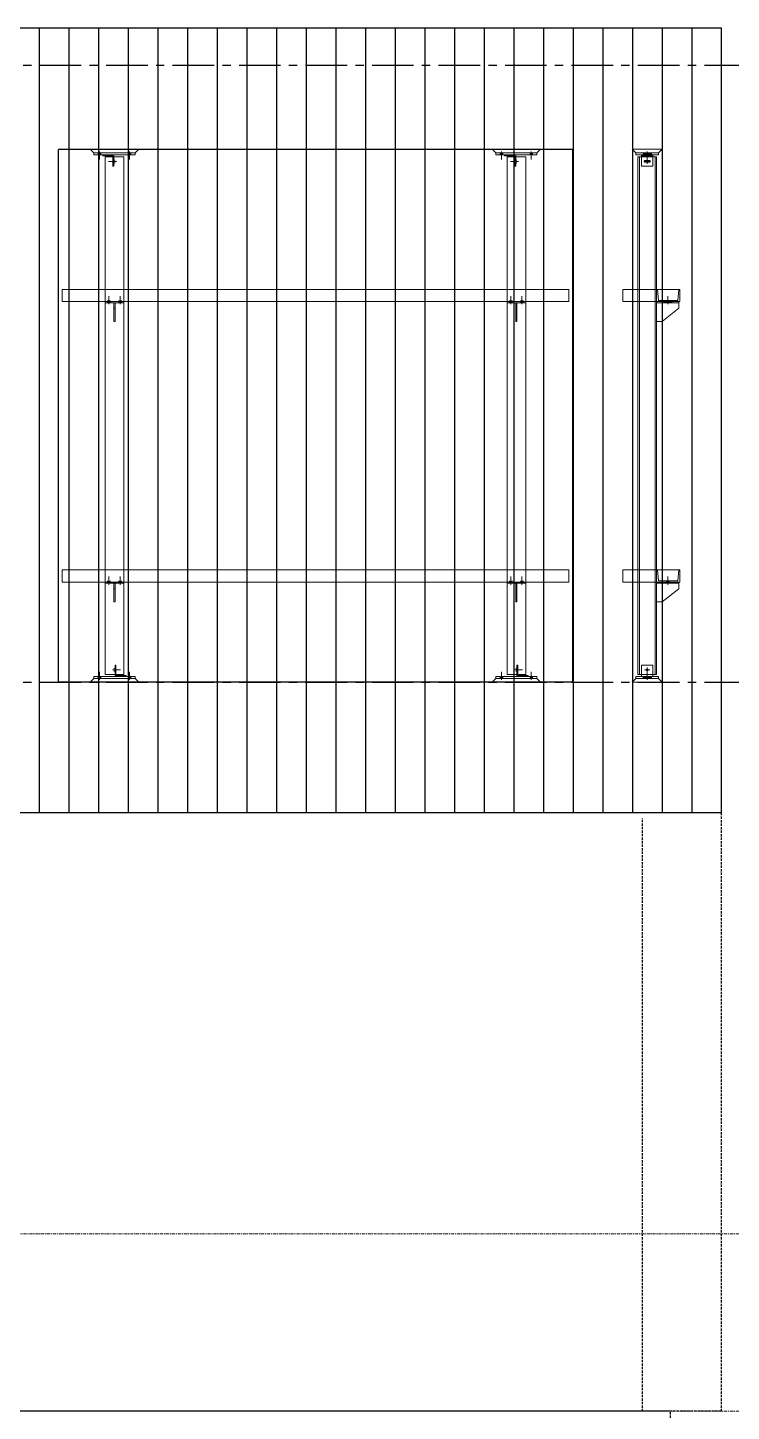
# Model space of a CAD drawing. Header units: millimetres. Extents: x 652554 to 1678317, y -308114 to 170803.
# Drawn here: x 789877 to 793641, y -98381 to -90981 of the extents above; entities that cross this region are included whole.
import ezdxf

# ---------------------------------------------------------------- set-up
doc = ezdxf.new("R2010")
doc.units = ezdxf.units.MM
for name, pattern in [('CENTER', [50.8, 31.75, -6.35, 6.35, -6.35]), ('Centre', [31.75, 6.35, -4.7625, 15.875, -4.7625]), ('HIDDEN', [0.375, 0.25, -0.125]), ('XKITLINE00', [0]), ('XKITLINE02', [4, 2, -2])]:
    doc.linetypes.add(name, pattern=pattern)
for name, color, linetype, lineweight in [('A-FLOR-LEVL', 7, 'Continuous', 9), ('Bolt', 7, 'Continuous', 0), ('Part', 7, 'Continuous', 0)]:
    doc.layers.add(name, color=color, linetype=linetype, lineweight=lineweight)
doc.layers.add('DIM', color=7, linetype='Continuous')

# ---------------------------------------------------------------- blocks, each defined once
blk = doc.blocks.new('*A13442673')
at = {"layer": 'Part', "color": 7, "linetype": 'XKITLINE00', "lineweight": 0}
for p, q in [((3151.342634, 249.241476), (3151.342634, 248.591476)), ((3151.342634, 249.241476), (3178.442634, 249.241476)), ((3178.442634, 249.241476), (3178.442634, 248.591476)), ((3151.342634, 248.591476), (3178.442634, 248.591476))]:
    blk.add_line(p, q, dxfattribs=at)
blk = doc.blocks.new('*A13622680')
at = {"layer": 'Part', "color": 7, "linetype": 'XKITLINE00', "lineweight": 0}
for p, q in [((3151.342634, 234.241476), (3151.342634, 233.591476)), ((3151.342634, 234.241476), (3178.442634, 234.241476)), ((3178.442634, 234.241476), (3178.442634, 233.591476)), ((3151.342634, 233.591476), (3178.442634, 233.591476))]:
    blk.add_line(p, q, dxfattribs=at)
blk = doc.blocks.new('*A13632681')
at = {"layer": 'Part', "color": 7, "linetype": 'XKITLINE00', "lineweight": 0}
for p, q in [((3175.142536, 256.341476), (3175.142536, 249.241476)), ((3175.142536, 256.341476), (3176.142536, 256.341476)), ((3176.142536, 256.341476), (3176.142536, 249.241476)), ((3175.142536, 248.531476), (3175.142536, 234.241476)), ((3176.142536, 248.531476), (3176.142536, 234.241476)), ((3175.142536, 233.531476), (3175.142536, 228.641476)), ((3176.142536, 233.531476), (3176.142536, 228.641476)), ((3175.142536, 228.641476), (3176.142536, 228.641476))]:
    blk.add_line(p, q, dxfattribs=at)
at = {"layer": 'Part', "color": 7, "linetype": 'XKITLINE02', "lineweight": 0}
for p, q in [((3175.142536, 249.241476), (3175.142536, 248.531476)), ((3176.142536, 249.241476), (3176.142536, 248.531476)), ((3175.142536, 234.241476), (3175.142536, 233.531476)), ((3176.142536, 234.241476), (3176.142536, 233.531476))]:
    blk.add_line(p, q, dxfattribs=at)
blk = doc.blocks.new('*A13642682')
at = {"layer": 'Part', "color": 7, "linetype": 'XKITLINE00', "lineweight": 0}
for p, q in [((3153.642634, 256.341476), (3153.642634, 249.241476)), ((3153.642634, 256.341476), (3154.642634, 256.341476)), ((3154.642634, 256.341476), (3154.642634, 249.241476)), ((3153.642634, 248.531476), (3153.642634, 234.241476)), ((3154.642634, 248.531476), (3154.642634, 234.241476)), ((3153.642634, 233.531476), (3153.642634, 228.641476)), ((3154.642634, 233.531476), (3154.642634, 228.641476)), ((3153.642634, 228.641476), (3154.642634, 228.641476))]:
    blk.add_line(p, q, dxfattribs=at)
at = {"layer": 'Part', "color": 7, "linetype": 'XKITLINE02', "lineweight": 0}
for p, q in [((3153.642634, 249.241476), (3153.642634, 248.531476)), ((3154.642634, 249.241476), (3154.642634, 248.531476)), ((3153.642634, 234.241476), (3153.642634, 233.531476)), ((3154.642634, 234.241476), (3154.642634, 233.531476))]:
    blk.add_line(p, q, dxfattribs=at)
blk = doc.blocks.new('*A13652683')
at = {"layer": 'Part', "color": 7, "linetype": 'XKITLINE00', "lineweight": 0}
for p, q in [((3182.222585, 256.341476), (3182.142585, 256.341476)), ((3182.142585, 256.341476), (3182.142585, 249.241476)), ((3182.342585, 256.341476), (3182.222585, 256.341476)), ((3182.222585, 256.341476), (3182.222585, 249.241476)), ((3182.942585, 256.341476), (3183.142585, 256.341476)), ((3183.062585, 256.341476), (3183.062585, 249.241476)), ((3183.142585, 256.341476), (3183.142585, 249.241476)), ((3182.142585, 248.591476), (3182.142585, 234.241476)), ((3182.222585, 248.591476), (3182.222585, 234.241476)), ((3183.062585, 248.591476), (3183.062585, 234.241476)), ((3183.142585, 248.591476), (3183.142585, 234.241476)), ((3182.142585, 233.591476), (3182.142585, 228.641476)), ((3182.222585, 233.591476), (3182.222585, 228.641476)), ((3183.062585, 233.591476), (3183.062585, 228.641476)), ((3183.142585, 233.591476), (3183.142585, 228.641476)), ((3182.222585, 228.641476), (3182.142585, 228.641476)), ((3183.142585, 228.641476), (3182.222585, 228.641476))]:
    blk.add_line(p, q, dxfattribs=at)
at = {"layer": 'Part', "color": 7, "linetype": 'XKITLINE02', "lineweight": 0}
for p, q in [((3182.942585, 256.341476), (3182.342585, 256.341476)), ((3182.142585, 249.241476), (3182.142585, 248.591476)), ((3182.222585, 249.241476), (3182.222585, 248.591476)), ((3183.062585, 249.241476), (3183.062585, 248.591476)), ((3183.142585, 249.241476), (3183.142585, 248.591476)), ((3182.142585, 234.241476), (3182.142585, 233.591476)), ((3182.222585, 234.241476), (3182.222585, 233.591476)), ((3183.062585, 234.241476), (3183.062585, 233.591476)), ((3183.142585, 234.241476), (3183.142585, 233.591476))]:
    blk.add_line(p, q, dxfattribs=at)
blk = doc.blocks.new('*A13662684')
at = {"layer": 'Part', "color": 7, "linetype": 'XKITLINE00', "lineweight": 0}
for p, q in [((3152.842634, 228.241476), (3153.042634, 228.441476)), ((3153.042634, 228.441476), (3155.242634, 228.441476)), ((3155.242634, 228.441476), (3155.442634, 228.241476))]:
    blk.add_line(p, q, dxfattribs=at)
at = {"layer": 'Part', "color": 7, "linetype": 'XKITLINE02', "lineweight": 0}
blk.add_line((3155.442634, 228.241476), (3152.842634, 228.241476), dxfattribs=at)
blk = doc.blocks.new('*A13672685')
at = {"layer": 'Part', "color": 7, "linetype": 'XKITLINE02', "lineweight": 0}
for p, q in [((3154.222634, 229.141476), (3154.172634, 229.141476)), ((3154.172634, 229.141476), (3154.172634, 228.641476)), ((3154.222634, 229.141476), (3154.222634, 228.641476)), ((3154.172634, 228.541476), (3154.772634, 228.541476))]:
    blk.add_line(p, q, dxfattribs=at)
at = {"layer": 'Part', "color": 7, "linetype": 'XKITLINE00', "lineweight": 0}
for p, q in [((3154.172634, 228.641476), (3154.172634, 228.541476)), ((3154.222634, 228.641476), (3154.222634, 228.591476)), ((3154.772634, 228.591476), (3154.222634, 228.591476)), ((3154.772634, 228.541476), (3154.772634, 228.591476))]:
    blk.add_line(p, q, dxfattribs=at)
blk = doc.blocks.new('*A13682686')
at = {"layer": 'Part', "color": 7, "linetype": 'XKITLINE00', "lineweight": 0}
for p, q in [((3153.042634, 228.441476), (3153.042634, 228.541476)), ((3153.042634, 228.541476), (3155.242634, 228.541476)), ((3153.042634, 228.441476), (3155.242634, 228.441476)), ((3155.242634, 228.441476), (3155.242634, 228.541476))]:
    blk.add_line(p, q, dxfattribs=at)
blk = doc.blocks.new('*A13702687')
at = {"layer": 'Part', "color": 7, "linetype": 'XKITLINE00', "lineweight": 0}
for p, q in [((3174.342536, 228.241476), (3174.542536, 228.441476)), ((3174.542536, 228.441476), (3176.742536, 228.441476)), ((3176.742536, 228.441476), (3176.942536, 228.241476))]:
    blk.add_line(p, q, dxfattribs=at)
at = {"layer": 'Part', "color": 7, "linetype": 'XKITLINE02', "lineweight": 0}
blk.add_line((3176.942536, 228.241476), (3174.342536, 228.241476), dxfattribs=at)
blk = doc.blocks.new('*A13712688')
at = {"layer": 'Part', "color": 7, "linetype": 'XKITLINE02', "lineweight": 0}
for p, q in [((3175.722536, 229.141476), (3175.672536, 229.141476)), ((3175.672536, 229.141476), (3175.672536, 228.641476)), ((3175.722536, 229.141476), (3175.722536, 228.641476)), ((3175.672536, 228.541476), (3176.272536, 228.541476))]:
    blk.add_line(p, q, dxfattribs=at)
at = {"layer": 'Part', "color": 7, "linetype": 'XKITLINE00', "lineweight": 0}
for p, q in [((3175.672536, 228.641476), (3175.672536, 228.541476)), ((3175.722536, 228.641476), (3175.722536, 228.591476)), ((3176.272536, 228.591476), (3175.722536, 228.591476)), ((3176.272536, 228.541476), (3176.272536, 228.591476))]:
    blk.add_line(p, q, dxfattribs=at)
blk = doc.blocks.new('*A13722689')
at = {"layer": 'Part', "color": 7, "linetype": 'XKITLINE00', "lineweight": 0}
for p, q in [((3174.542536, 228.441476), (3174.542536, 228.541476)), ((3174.542536, 228.541476), (3176.742536, 228.541476)), ((3174.542536, 228.441476), (3176.742536, 228.441476)), ((3176.742536, 228.441476), (3176.742536, 228.541476))]:
    blk.add_line(p, q, dxfattribs=at)
blk = doc.blocks.new('*A13732690')
at = {"layer": 'Part', "color": 7, "linetype": 'XKITLINE00', "lineweight": 0}
for p, q in [((3182.042585, 228.441476), (3182.042585, 228.541476)), ((3182.042585, 228.541476), (3183.242585, 228.541476)), ((3182.042585, 228.441476), (3183.242585, 228.441476)), ((3183.242585, 228.441476), (3183.242585, 228.541476))]:
    blk.add_line(p, q, dxfattribs=at)
blk = doc.blocks.new('*A13742691')
at = {"layer": 'Part', "color": 7, "linetype": 'XKITLINE02', "lineweight": 0}
for p, q in [((3182.342585, 229.141476), (3182.942585, 229.141476)), ((3182.342585, 229.141476), (3182.342585, 228.641476)), ((3182.942585, 229.141476), (3182.942585, 228.641476)), ((3182.342585, 228.541476), (3182.942585, 228.541476))]:
    blk.add_line(p, q, dxfattribs=at)
at = {"layer": 'Part', "color": 7, "linetype": 'XKITLINE00', "lineweight": 0}
for p, q in [((3182.342585, 228.641476), (3182.342585, 228.541476)), ((3182.942585, 228.641476), (3182.942585, 228.541476))]:
    blk.add_line(p, q, dxfattribs=at)
blk = doc.blocks.new('*A13752692')
at = {"layer": 'Part', "color": 7, "linetype": 'XKITLINE00', "lineweight": 0}
for p, q in [((3181.842585, 228.241476), (3182.042585, 228.441476)), ((3182.042585, 228.441476), (3183.242585, 228.441476)), ((3183.442585, 228.241476), (3183.242585, 228.441476))]:
    blk.add_line(p, q, dxfattribs=at)
at = {"layer": 'Part', "color": 7, "linetype": 'XKITLINE02', "lineweight": 0}
blk.add_line((3181.842585, 228.241476), (3183.442585, 228.241476), dxfattribs=at)
blk = doc.blocks.new('*A13762693')
at = {"layer": 'Part', "color": 7, "linetype": 'XKITLINE00', "lineweight": 0}
for p, q in [((3154.172634, 233.531476), (3154.112634, 233.531476)), ((3154.112634, 233.531476), (3154.112634, 232.531476)), ((3154.112634, 233.231476), (3154.172634, 233.231476)), ((3154.172634, 233.531476), (3154.172634, 232.531476)), ((3154.112634, 232.531476), (3154.172634, 232.531476))]:
    blk.add_line(p, q, dxfattribs=at)
blk = doc.blocks.new('*A13772694')
at = {"layer": 'Part', "color": 7, "linetype": 'XKITLINE00', "lineweight": 0}
for p, q in [((3153.642634, 233.531476), (3153.642634, 233.591476)), ((3154.642634, 233.531476), (3153.642634, 233.531476)), ((3154.642634, 233.531476), (3154.642634, 233.591476))]:
    blk.add_line(p, q, dxfattribs=at)
at = {"layer": 'Part', "color": 7, "linetype": 'XKITLINE02', "lineweight": 0}
blk.add_line((3154.642634, 233.591476), (3153.642634, 233.591476), dxfattribs=at)
blk = doc.blocks.new('*A13782695')
at = {"layer": 'Part', "color": 7, "linetype": 'XKITLINE02', "lineweight": 0}
for p, q in [((3183.142585, 233.591476), (3183.142585, 234.241476)), ((3183.142585, 234.241476), (3183.194148, 234.241476)), ((3183.194148, 234.241476), (3183.245773, 233.651476)), ((3184.289398, 233.651476), (3184.341023, 234.241476)), ((3184.341023, 234.241476), (3184.392585, 234.241476)), ((3184.392585, 233.591476), (3183.142585, 233.591476)), ((3183.245773, 233.651476), (3184.289398, 233.651476))]:
    blk.add_line(p, q, dxfattribs=at)
at = {"layer": 'Part', "color": 7, "linetype": 'XKITLINE00', "lineweight": 0}
blk.add_line((3184.392585, 234.241476), (3184.392585, 233.591476), dxfattribs=at)
blk = doc.blocks.new('*A13792696')
at = {"layer": 'Part', "color": 7, "linetype": 'XKITLINE02', "lineweight": 0}
for p, q in [((3183.142585, 232.531476), (3183.142585, 233.531476)), ((3183.142585, 233.531476), (3184.342585, 233.531476))]:
    blk.add_line(p, q, dxfattribs=at)
at = {"layer": 'Part', "color": 7, "linetype": 'XKITLINE00', "lineweight": 0}
for p, q in [((3184.342585, 233.231476), (3183.442585, 232.531476)), ((3184.342585, 233.531476), (3184.342585, 233.231476)), ((3183.442585, 232.531476), (3183.142585, 232.531476))]:
    blk.add_line(p, q, dxfattribs=at)
blk = doc.blocks.new('*A13802697')
at = {"layer": 'Part', "color": 7, "linetype": 'XKITLINE00', "lineweight": 0}
for p, q in [((3183.142585, 233.531476), (3183.142585, 233.591476)), ((3183.142585, 233.531476), (3184.342585, 233.531476)), ((3184.342585, 233.531476), (3184.342585, 233.591476))]:
    blk.add_line(p, q, dxfattribs=at)
at = {"layer": 'Part', "color": 7, "linetype": 'XKITLINE02', "lineweight": 0}
blk.add_line((3183.142585, 233.591476), (3184.342585, 233.591476), dxfattribs=at)
blk = doc.blocks.new('*A13812698')
at = {"layer": 'Part', "color": 7, "linetype": 'XKITLINE00', "lineweight": 0}
for p, q in [((3175.672536, 233.531476), (3175.612536, 233.531476)), ((3175.612536, 233.531476), (3175.612536, 232.531476)), ((3175.612536, 233.231476), (3175.672536, 233.231476)), ((3175.672536, 233.531476), (3175.672536, 232.531476)), ((3175.612536, 232.531476), (3175.672536, 232.531476))]:
    blk.add_line(p, q, dxfattribs=at)
blk = doc.blocks.new('*A13822699')
at = {"layer": 'Part', "color": 7, "linetype": 'XKITLINE00', "lineweight": 0}
for p, q in [((3175.142536, 233.531476), (3175.142536, 233.591476)), ((3176.142536, 233.531476), (3175.142536, 233.531476)), ((3176.142536, 233.531476), (3176.142536, 233.591476))]:
    blk.add_line(p, q, dxfattribs=at)
at = {"layer": 'Part', "color": 7, "linetype": 'XKITLINE02', "lineweight": 0}
blk.add_line((3176.142536, 233.591476), (3175.142536, 233.591476), dxfattribs=at)
blk = doc.blocks.new('*A13832700')
at = {"layer": 'Part', "color": 7, "linetype": 'XKITLINE00', "lineweight": 0}
for p, q in [((3181.342634, 234.241476), (3181.342634, 233.591476)), ((3181.342634, 234.241476), (3184.392585, 234.241476)), ((3184.392585, 234.241476), (3184.392585, 233.591476)), ((3181.342634, 233.591476), (3184.392585, 233.591476))]:
    blk.add_line(p, q, dxfattribs=at)
blk = doc.blocks.new('*A13942704')
at = {"layer": 'Bolt'}
for points in [[(3153.413, 228.541), (3153.413, 228.441), (3153.273, 228.441), (3153.273, 228.541)], [(3155.013, 228.541), (3155.013, 228.441), (3154.873, 228.441), (3154.873, 228.541)]]:
    blk.add_hatch(color=7, dxfattribs=at).paths.add_polyline_path(points, flags=17)
at = {"layer": 'Bolt', "color": 7, "linetype": 'XKITLINE00', "lineweight": 0}
for p, q in [((3153.343, 228.362), (3153.343, 228.791)), ((3154.943, 228.362), (3154.943, 228.791)), ((3153.273, 228.441), (3153.273, 228.541)), ((3153.413, 228.441), (3153.413, 228.541)), ((3154.873, 228.441), (3154.873, 228.541)), ((3155.013, 228.441), (3155.013, 228.541))]:
    blk.add_line(p, q, dxfattribs=at)
blk = doc.blocks.new('*A13952705')
at = {"layer": 'Bolt', "color": 7, "linetype": 'XKITLINE02', "lineweight": 0}
for p, q in [((3154.033434, 228.891476), (3154.462634, 228.891476)), ((3154.112634, 228.961476), (3154.172634, 228.961476)), ((3154.112634, 228.821476), (3154.172634, 228.821476)), ((3154.172634, 228.961476), (3154.222634, 228.961476)), ((3154.172634, 228.821476), (3154.222634, 228.821476))]:
    blk.add_line(p, q, dxfattribs=at)
blk = doc.blocks.new('*A13962706')
at = {"layer": 'Bolt'}
for points in [[(3174.913, 228.541), (3174.913, 228.441), (3174.773, 228.441), (3174.773, 228.541)], [(3176.513, 228.541), (3176.513, 228.441), (3176.373, 228.441), (3176.373, 228.541)]]:
    blk.add_hatch(color=7, dxfattribs=at).paths.add_polyline_path(points, flags=17)
at = {"layer": 'Bolt', "color": 7, "linetype": 'XKITLINE00', "lineweight": 0}
for p, q in [((3174.843, 228.362), (3174.843, 228.791)), ((3176.443, 228.362), (3176.443, 228.791)), ((3174.773, 228.441), (3174.773, 228.541)), ((3174.913, 228.441), (3174.913, 228.541)), ((3176.373, 228.441), (3176.373, 228.541)), ((3176.513, 228.441), (3176.513, 228.541))]:
    blk.add_line(p, q, dxfattribs=at)
blk = doc.blocks.new('*A13972707')
at = {"layer": 'Bolt', "color": 7, "linetype": 'XKITLINE02', "lineweight": 0}
for p, q in [((3175.533336, 228.891476), (3175.962536, 228.891476)), ((3175.612536, 228.961476), (3175.672536, 228.961476)), ((3175.612536, 228.821476), (3175.672536, 228.821476)), ((3175.672536, 228.961476), (3175.722536, 228.961476)), ((3175.672536, 228.821476), (3175.722536, 228.821476))]:
    blk.add_line(p, q, dxfattribs=at)
blk = doc.blocks.new('*A13982708')
at = {"layer": 'Bolt'}
blk.add_hatch(color=7, dxfattribs=at).paths.add_polyline_path([(3182.573, 228.898), (3182.574, 228.905), (3182.576, 228.912), (3182.578, 228.918), (3182.581, 228.924), (3182.584, 228.93), (3182.588, 228.936), (3182.593, 228.941), (3182.598, 228.946), (3182.604, 228.95), (3182.61, 228.953), (3182.616, 228.956), (3182.622, 228.958), (3182.629, 228.96), (3182.636, 228.961), (3182.643, 228.961), (3182.649, 228.961), (3182.656, 228.96), (3182.663, 228.958), (3182.669, 228.956), (3182.676, 228.953), (3182.681, 228.95), (3182.687, 228.946), (3182.692, 228.941), (3182.697, 228.936), (3182.701, 228.93), (3182.704, 228.924), (3182.707, 228.918), (3182.71, 228.912), (3182.711, 228.905), (3182.712, 228.898), (3182.713, 228.891), (3182.712, 228.885), (3182.711, 228.878), (3182.71, 228.871), (3182.707, 228.865), (3182.704, 228.858), (3182.701, 228.853), (3182.697, 228.847), (3182.692, 228.842), (3182.687, 228.837), (3182.681, 228.833), (3182.676, 228.83), (3182.669, 228.827), (3182.663, 228.824), (3182.656, 228.823), (3182.649, 228.822), (3182.643, 228.821), (3182.636, 228.822), (3182.629, 228.823), (3182.622, 228.824), (3182.616, 228.827), (3182.61, 228.83), (3182.604, 228.833), (3182.598, 228.837), (3182.593, 228.842), (3182.588, 228.847), (3182.584, 228.853), (3182.581, 228.858), (3182.578, 228.865), (3182.576, 228.871), (3182.574, 228.878), (3182.573, 228.885), (3182.573, 228.891)], flags=17)
at = {"layer": 'Bolt', "color": 7, "linetype": 'XKITLINE00', "lineweight": 0}
for p, q in [((3182.783, 228.891), (3182.503, 228.891)), ((3182.643, 228.751), (3182.643, 229.031))]:
    blk.add_line(p, q, dxfattribs=at)
blk = doc.blocks.new('*A13992709')
at = {"layer": 'Bolt'}
blk.add_hatch(color=7, dxfattribs=at).paths.add_polyline_path([(3182.423, 228.441), (3182.423, 228.541), (3182.863, 228.541), (3182.863, 228.441)], flags=17)
at = {"layer": 'Bolt', "color": 7, "linetype": 'XKITLINE00', "lineweight": 0}
for p, q in [((3182.643, 228.362), (3182.643, 228.791)), ((3182.423, 228.441), (3182.423, 228.541)), ((3182.863, 228.441), (3182.863, 228.541))]:
    blk.add_line(p, q, dxfattribs=at)
at = {"layer": 'Bolt', "color": 7, "linetype": 'XKITLINE02', "lineweight": 0}
for p, q in [((3182.643, 228.362), (3182.643, 228.791)), ((3182.423, 228.441), (3182.423, 228.541)), ((3182.863, 228.441), (3182.863, 228.541))]:
    blk.add_line(p, q, dxfattribs=at)
blk = doc.blocks.new('*A14002710')
at = {"layer": 'Bolt'}
for points in [[(3153.913, 233.651), (3153.913, 233.591), (3153.773, 233.591), (3153.773, 233.651)], [(3153.913, 233.591), (3153.913, 233.531), (3153.773, 233.531), (3153.773, 233.591)], [(3154.513, 233.651), (3154.513, 233.591), (3154.373, 233.591), (3154.373, 233.651)], [(3154.513, 233.591), (3154.513, 233.531), (3154.373, 233.531), (3154.373, 233.591)]]:
    blk.add_hatch(color=7, dxfattribs=at).paths.add_polyline_path(points, flags=17)
at = {"layer": 'Bolt', "color": 7, "linetype": 'XKITLINE00', "lineweight": 0}
for p, q in [((3153.843, 233.452), (3153.843, 233.881)), ((3154.443, 233.452), (3154.443, 233.881)), ((3153.773, 233.591), (3153.773, 233.651)), ((3153.773, 233.531), (3153.773, 233.591)), ((3153.913, 233.591), (3153.913, 233.651)), ((3153.913, 233.531), (3153.913, 233.591)), ((3154.373, 233.591), (3154.373, 233.651)), ((3154.373, 233.531), (3154.373, 233.591)), ((3154.513, 233.591), (3154.513, 233.651)), ((3154.513, 233.531), (3154.513, 233.591))]:
    blk.add_line(p, q, dxfattribs=at)
blk = doc.blocks.new('*A14012711')
at = {"layer": 'Bolt'}
for points in [[(3183.523, 233.531), (3183.523, 233.591), (3183.963, 233.591), (3183.963, 233.531)], [(3183.673, 233.591), (3183.673, 233.651), (3183.813, 233.651), (3183.813, 233.591)]]:
    blk.add_hatch(color=7, dxfattribs=at).paths.add_polyline_path(points, flags=17)
at = {"layer": 'Bolt', "color": 7, "linetype": 'XKITLINE00', "lineweight": 0}
for p, q in [((3183.743, 233.452), (3183.743, 233.881)), ((3183.523, 233.531), (3183.523, 233.591)), ((3183.673, 233.591), (3183.673, 233.651)), ((3183.813, 233.591), (3183.813, 233.651)), ((3183.963, 233.531), (3183.963, 233.591))]:
    blk.add_line(p, q, dxfattribs=at)
at = {"layer": 'Bolt', "color": 7, "linetype": 'XKITLINE02', "lineweight": 0}
for p, q in [((3183.743, 233.452), (3183.743, 233.881)), ((3183.523, 233.531), (3183.523, 233.591)), ((3183.673, 233.591), (3183.673, 233.651)), ((3183.813, 233.591), (3183.813, 233.651)), ((3183.963, 233.531), (3183.963, 233.591))]:
    blk.add_line(p, q, dxfattribs=at)
blk = doc.blocks.new('*A14022712')
at = {"layer": 'Bolt'}
for points in [[(3175.413, 233.651), (3175.413, 233.591), (3175.273, 233.591), (3175.273, 233.651)], [(3175.413, 233.591), (3175.413, 233.531), (3175.273, 233.531), (3175.273, 233.591)], [(3176.013, 233.651), (3176.013, 233.591), (3175.873, 233.591), (3175.873, 233.651)], [(3176.013, 233.591), (3176.013, 233.531), (3175.873, 233.531), (3175.873, 233.591)]]:
    blk.add_hatch(color=7, dxfattribs=at).paths.add_polyline_path(points, flags=17)
at = {"layer": 'Bolt', "color": 7, "linetype": 'XKITLINE00', "lineweight": 0}
for p, q in [((3175.343, 233.452), (3175.343, 233.881)), ((3175.943, 233.452), (3175.943, 233.881)), ((3175.273, 233.591), (3175.273, 233.651)), ((3175.273, 233.531), (3175.273, 233.591)), ((3175.413, 233.591), (3175.413, 233.651)), ((3175.413, 233.531), (3175.413, 233.591)), ((3175.873, 233.591), (3175.873, 233.651)), ((3175.873, 233.531), (3175.873, 233.591)), ((3176.013, 233.591), (3176.013, 233.651)), ((3176.013, 233.531), (3176.013, 233.591))]:
    blk.add_line(p, q, dxfattribs=at)
blk = doc.blocks.new('*A14232723')
at = {"layer": 'Part', "color": 7, "linetype": 'XKITLINE00', "lineweight": 0}
for p, q in [((3153.642634, 248.531476), (3153.642634, 248.591476)), ((3154.642634, 248.531476), (3153.642634, 248.531476)), ((3154.642634, 248.531476), (3154.642634, 248.591476))]:
    blk.add_line(p, q, dxfattribs=at)
at = {"layer": 'Part', "color": 7, "linetype": 'XKITLINE02', "lineweight": 0}
blk.add_line((3154.642634, 248.591476), (3153.642634, 248.591476), dxfattribs=at)
blk = doc.blocks.new('*A14242724')
at = {"layer": 'Part', "color": 7, "linetype": 'XKITLINE00', "lineweight": 0}
for p, q in [((3154.172634, 248.531476), (3154.112634, 248.531476)), ((3154.112634, 248.531476), (3154.112634, 247.531476)), ((3154.112634, 248.231476), (3154.172634, 248.231476)), ((3154.172634, 248.531476), (3154.172634, 247.531476)), ((3154.112634, 247.531476), (3154.172634, 247.531476))]:
    blk.add_line(p, q, dxfattribs=at)
blk = doc.blocks.new('*A14252725')
at = {"layer": 'Part', "color": 7, "linetype": 'XKITLINE02', "lineweight": 0}
for p, q in [((3183.142585, 248.591476), (3183.142585, 249.241476)), ((3183.142585, 249.241476), (3183.194148, 249.241476)), ((3183.194148, 249.241476), (3183.245773, 248.651476)), ((3183.245773, 248.651476), (3184.289398, 248.651476)), ((3184.289398, 248.651476), (3184.341023, 249.241476)), ((3184.341023, 249.241476), (3184.392585, 249.241476)), ((3184.392585, 248.591476), (3183.142585, 248.591476))]:
    blk.add_line(p, q, dxfattribs=at)
at = {"layer": 'Part', "color": 7, "linetype": 'XKITLINE00', "lineweight": 0}
blk.add_line((3184.392585, 249.241476), (3184.392585, 248.591476), dxfattribs=at)
blk = doc.blocks.new('*A14262726')
at = {"layer": 'Part', "color": 7, "linetype": 'XKITLINE00', "lineweight": 0}
for p, q in [((3181.342634, 249.241476), (3181.342634, 248.591476)), ((3181.342634, 249.241476), (3184.392585, 249.241476)), ((3184.392585, 249.241476), (3184.392585, 248.591476)), ((3181.342634, 248.591476), (3184.392585, 248.591476))]:
    blk.add_line(p, q, dxfattribs=at)
blk = doc.blocks.new('*A14272727')
at = {"layer": 'Part', "color": 7, "linetype": 'XKITLINE00', "lineweight": 0}
for p, q in [((3183.142585, 248.531476), (3183.142585, 248.591476)), ((3183.142585, 248.531476), (3184.342585, 248.531476)), ((3184.342585, 248.531476), (3184.342585, 248.591476))]:
    blk.add_line(p, q, dxfattribs=at)
at = {"layer": 'Part', "color": 7, "linetype": 'XKITLINE02', "lineweight": 0}
blk.add_line((3183.142585, 248.591476), (3184.342585, 248.591476), dxfattribs=at)
blk = doc.blocks.new('*A14282728')
at = {"layer": 'Part', "color": 7, "linetype": 'XKITLINE02', "lineweight": 0}
for p, q in [((3183.142585, 247.531476), (3183.142585, 248.531476)), ((3183.142585, 248.531476), (3184.342585, 248.531476))]:
    blk.add_line(p, q, dxfattribs=at)
at = {"layer": 'Part', "color": 7, "linetype": 'XKITLINE00', "lineweight": 0}
for p, q in [((3184.342585, 248.231476), (3183.442585, 247.531476)), ((3184.342585, 248.531476), (3184.342585, 248.231476)), ((3183.442585, 247.531476), (3183.142585, 247.531476))]:
    blk.add_line(p, q, dxfattribs=at)
blk = doc.blocks.new('*A14292729')
at = {"layer": 'Part', "color": 7, "linetype": 'XKITLINE00', "lineweight": 0}
for p, q in [((3175.142536, 248.531476), (3175.142536, 248.591476)), ((3176.142536, 248.531476), (3175.142536, 248.531476)), ((3176.142536, 248.531476), (3176.142536, 248.591476))]:
    blk.add_line(p, q, dxfattribs=at)
at = {"layer": 'Part', "color": 7, "linetype": 'XKITLINE02', "lineweight": 0}
blk.add_line((3176.142536, 248.591476), (3175.142536, 248.591476), dxfattribs=at)
blk = doc.blocks.new('*A14302730')
at = {"layer": 'Part', "color": 7, "linetype": 'XKITLINE00', "lineweight": 0}
for p, q in [((3175.672536, 248.531476), (3175.612536, 248.531476)), ((3175.612536, 248.531476), (3175.612536, 247.531476)), ((3175.612536, 248.231476), (3175.672536, 248.231476)), ((3175.672536, 248.531476), (3175.672536, 247.531476)), ((3175.612536, 247.531476), (3175.672536, 247.531476))]:
    blk.add_line(p, q, dxfattribs=at)
blk = doc.blocks.new('*A14312731')
at = {"layer": 'Part', "color": 7, "linetype": 'XKITLINE00', "lineweight": 0}
for p, q in [((3153.512634, 256.441476), (3153.512634, 256.391476)), ((3153.512634, 256.391476), (3154.062634, 256.391476)), ((3154.062634, 256.391476), (3154.062634, 256.341476)), ((3154.112634, 256.441476), (3154.112634, 256.341476))]:
    blk.add_line(p, q, dxfattribs=at)
at = {"layer": 'Part', "color": 7, "linetype": 'XKITLINE02', "lineweight": 0}
for p, q in [((3154.112634, 256.441476), (3153.512634, 256.441476)), ((3154.062634, 256.341476), (3154.062634, 255.841476)), ((3154.112634, 256.341476), (3154.112634, 255.841476)), ((3154.062634, 255.841476), (3154.112634, 255.841476))]:
    blk.add_line(p, q, dxfattribs=at)
blk = doc.blocks.new('*A14322732')
at = {"layer": 'Part', "color": 7, "linetype": 'XKITLINE00', "lineweight": 0}
for p, q in [((3155.242634, 256.541476), (3153.042634, 256.541476)), ((3153.042634, 256.541476), (3153.042634, 256.441476)), ((3155.242634, 256.441476), (3153.042634, 256.441476)), ((3155.242634, 256.541476), (3155.242634, 256.441476))]:
    blk.add_line(p, q, dxfattribs=at)
blk = doc.blocks.new('*A14332733')
at = {"layer": 'Part', "color": 7, "linetype": 'XKITLINE00', "lineweight": 0}
for p, q in [((3153.042634, 256.541476), (3152.842634, 256.741476)), ((3155.242634, 256.541476), (3153.042634, 256.541476)), ((3155.442634, 256.741476), (3155.242634, 256.541476))]:
    blk.add_line(p, q, dxfattribs=at)
at = {"layer": 'Part', "color": 7, "linetype": 'XKITLINE02', "lineweight": 0}
blk.add_line((3152.842634, 256.741476), (3155.442634, 256.741476), dxfattribs=at)
blk = doc.blocks.new('*A14342734')
at = {"layer": 'Part', "color": 7, "linetype": 'XKITLINE00', "lineweight": 0}
for p, q in [((3174.542536, 256.541476), (3174.342536, 256.741476)), ((3176.742536, 256.541476), (3174.542536, 256.541476)), ((3176.942536, 256.741476), (3176.742536, 256.541476))]:
    blk.add_line(p, q, dxfattribs=at)
at = {"layer": 'Part', "color": 7, "linetype": 'XKITLINE02', "lineweight": 0}
blk.add_line((3174.342536, 256.741476), (3176.942536, 256.741476), dxfattribs=at)
blk = doc.blocks.new('*A14352735')
at = {"layer": 'Part', "color": 7, "linetype": 'XKITLINE00', "lineweight": 0}
for p, q in [((3175.012536, 256.441476), (3175.012536, 256.391476)), ((3175.012536, 256.391476), (3175.562536, 256.391476)), ((3175.562536, 256.391476), (3175.562536, 256.341476)), ((3175.612536, 256.441476), (3175.612536, 256.341476))]:
    blk.add_line(p, q, dxfattribs=at)
at = {"layer": 'Part', "color": 7, "linetype": 'XKITLINE02', "lineweight": 0}
for p, q in [((3175.612536, 256.441476), (3175.012536, 256.441476)), ((3175.562536, 256.341476), (3175.562536, 255.841476)), ((3175.612536, 256.341476), (3175.612536, 255.841476)), ((3175.562536, 255.841476), (3175.612536, 255.841476))]:
    blk.add_line(p, q, dxfattribs=at)
blk = doc.blocks.new('*A14362736')
at = {"layer": 'Part', "color": 7, "linetype": 'XKITLINE00', "lineweight": 0}
for p, q in [((3176.742536, 256.541476), (3174.542536, 256.541476)), ((3174.542536, 256.541476), (3174.542536, 256.441476)), ((3176.742536, 256.441476), (3174.542536, 256.441476)), ((3176.742536, 256.541476), (3176.742536, 256.441476))]:
    blk.add_line(p, q, dxfattribs=at)
blk = doc.blocks.new('*A14372737')
at = {"layer": 'Part', "color": 7, "linetype": 'XKITLINE00', "lineweight": 0}
for p, q in [((3182.042585, 256.541476), (3183.242585, 256.541476)), ((3182.042585, 256.541476), (3182.042585, 256.441476)), ((3182.042585, 256.441476), (3183.242585, 256.441476)), ((3183.242585, 256.541476), (3183.242585, 256.441476))]:
    blk.add_line(p, q, dxfattribs=at)
blk = doc.blocks.new('*A14382738')
at = {"layer": 'Part', "color": 7, "linetype": 'XKITLINE00', "lineweight": 0}
for p, q in [((3182.342585, 255.841476), (3182.342585, 256.441476)), ((3182.342585, 256.391476), (3182.942585, 256.391476)), ((3182.942585, 255.841476), (3182.942585, 256.441476)), ((3182.942585, 255.841476), (3182.342585, 255.841476))]:
    blk.add_line(p, q, dxfattribs=at)
at = {"layer": 'Part', "color": 7, "linetype": 'XKITLINE02', "lineweight": 0}
blk.add_line((3182.942585, 256.441476), (3182.342585, 256.441476), dxfattribs=at)
blk = doc.blocks.new('*A14392739')
at = {"layer": 'Part', "color": 7, "linetype": 'XKITLINE00', "lineweight": 0}
for p, q in [((3182.042585, 256.541476), (3181.842585, 256.741476)), ((3183.242585, 256.541476), (3182.042585, 256.541476)), ((3183.442585, 256.741476), (3183.242585, 256.541476))]:
    blk.add_line(p, q, dxfattribs=at)
at = {"layer": 'Part', "color": 7, "linetype": 'XKITLINE02', "lineweight": 0}
blk.add_line((3181.842585, 256.741476), (3183.442585, 256.741476), dxfattribs=at)
blk = doc.blocks.new('*A14412740')
at = {"layer": 'Bolt'}
for points in [[(3153.913, 248.651), (3153.913, 248.591), (3153.773, 248.591), (3153.773, 248.651)], [(3154.513, 248.651), (3154.513, 248.591), (3154.373, 248.591), (3154.373, 248.651)], [(3153.913, 248.591), (3153.913, 248.531), (3153.773, 248.531), (3153.773, 248.591)], [(3154.513, 248.591), (3154.513, 248.531), (3154.373, 248.531), (3154.373, 248.591)]]:
    blk.add_hatch(color=7, dxfattribs=at).paths.add_polyline_path(points, flags=17)
at = {"layer": 'Bolt', "color": 7, "linetype": 'XKITLINE00', "lineweight": 0}
for p, q in [((3153.773, 248.591), (3153.773, 248.651)), ((3153.843, 248.452), (3153.843, 248.881)), ((3153.913, 248.591), (3153.913, 248.651)), ((3154.373, 248.591), (3154.373, 248.651)), ((3154.443, 248.452), (3154.443, 248.881)), ((3154.513, 248.591), (3154.513, 248.651)), ((3153.773, 248.531), (3153.773, 248.591)), ((3153.913, 248.531), (3153.913, 248.591)), ((3154.373, 248.531), (3154.373, 248.591)), ((3154.513, 248.531), (3154.513, 248.591))]:
    blk.add_line(p, q, dxfattribs=at)
blk = doc.blocks.new('*A14422741')
at = {"layer": 'Bolt'}
for points in [[(3183.673, 248.591), (3183.673, 248.651), (3183.813, 248.651), (3183.813, 248.591)], [(3183.523, 248.531), (3183.523, 248.591), (3183.963, 248.591), (3183.963, 248.531)]]:
    blk.add_hatch(color=7, dxfattribs=at).paths.add_polyline_path(points, flags=17)
at = {"layer": 'Bolt', "color": 7, "linetype": 'XKITLINE00', "lineweight": 0}
for p, q in [((3183.673, 248.591), (3183.673, 248.651)), ((3183.743, 248.452), (3183.743, 248.881)), ((3183.813, 248.591), (3183.813, 248.651)), ((3183.523, 248.531), (3183.523, 248.591)), ((3183.963, 248.531), (3183.963, 248.591))]:
    blk.add_line(p, q, dxfattribs=at)
at = {"layer": 'Bolt', "color": 7, "linetype": 'XKITLINE02', "lineweight": 0}
for p, q in [((3183.673, 248.591), (3183.673, 248.651)), ((3183.743, 248.452), (3183.743, 248.881)), ((3183.813, 248.591), (3183.813, 248.651)), ((3183.523, 248.531), (3183.523, 248.591)), ((3183.963, 248.531), (3183.963, 248.591))]:
    blk.add_line(p, q, dxfattribs=at)
blk = doc.blocks.new('*A14432742')
at = {"layer": 'Bolt'}
for points in [[(3175.413, 248.651), (3175.413, 248.591), (3175.273, 248.591), (3175.273, 248.651)], [(3176.013, 248.651), (3176.013, 248.591), (3175.873, 248.591), (3175.873, 248.651)], [(3175.413, 248.591), (3175.413, 248.531), (3175.273, 248.531), (3175.273, 248.591)], [(3176.013, 248.591), (3176.013, 248.531), (3175.873, 248.531), (3175.873, 248.591)]]:
    blk.add_hatch(color=7, dxfattribs=at).paths.add_polyline_path(points, flags=17)
at = {"layer": 'Bolt', "color": 7, "linetype": 'XKITLINE00', "lineweight": 0}
for p, q in [((3175.273, 248.591), (3175.273, 248.651)), ((3175.343, 248.452), (3175.343, 248.881)), ((3175.413, 248.591), (3175.413, 248.651)), ((3175.873, 248.591), (3175.873, 248.651)), ((3175.943, 248.452), (3175.943, 248.881)), ((3176.013, 248.591), (3176.013, 248.651)), ((3175.273, 248.531), (3175.273, 248.591)), ((3175.413, 248.531), (3175.413, 248.591)), ((3175.873, 248.531), (3175.873, 248.591)), ((3176.013, 248.531), (3176.013, 248.591))]:
    blk.add_line(p, q, dxfattribs=at)
blk = doc.blocks.new('*A14452743')
at = {"layer": 'Bolt', "color": 7, "linetype": 'XKITLINE02', "lineweight": 0}
for p, q in [((3154.251834, 256.091476), (3153.822634, 256.091476)), ((3154.112634, 256.161476), (3154.062634, 256.161476)), ((3154.172634, 256.161476), (3154.112634, 256.161476)), ((3154.112634, 256.021476), (3154.062634, 256.021476)), ((3154.172634, 256.021476), (3154.112634, 256.021476))]:
    blk.add_line(p, q, dxfattribs=at)
blk = doc.blocks.new('*A14462744')
at = {"layer": 'Bolt'}
for points in [[(3153.413, 256.541), (3153.413, 256.441), (3153.273, 256.441), (3153.273, 256.541)], [(3155.013, 256.541), (3155.013, 256.441), (3154.873, 256.441), (3154.873, 256.541)]]:
    blk.add_hatch(color=7, dxfattribs=at).paths.add_polyline_path(points, flags=17)
at = {"layer": 'Bolt', "color": 7, "linetype": 'XKITLINE00', "lineweight": 0}
for p, q in [((3153.273, 256.541), (3153.273, 256.441)), ((3153.343, 256.621), (3153.343, 256.191)), ((3153.413, 256.541), (3153.413, 256.441)), ((3154.873, 256.541), (3154.873, 256.441)), ((3154.943, 256.621), (3154.943, 256.191)), ((3155.013, 256.541), (3155.013, 256.441))]:
    blk.add_line(p, q, dxfattribs=at)
blk = doc.blocks.new('*A14472745')
at = {"layer": 'Bolt'}
for points in [[(3174.913, 256.541), (3174.913, 256.441), (3174.773, 256.441), (3174.773, 256.541)], [(3176.513, 256.541), (3176.513, 256.441), (3176.373, 256.441), (3176.373, 256.541)]]:
    blk.add_hatch(color=7, dxfattribs=at).paths.add_polyline_path(points, flags=17)
at = {"layer": 'Bolt', "color": 7, "linetype": 'XKITLINE00', "lineweight": 0}
for p, q in [((3174.773, 256.541), (3174.773, 256.441)), ((3174.843, 256.621), (3174.843, 256.191)), ((3174.913, 256.541), (3174.913, 256.441)), ((3176.373, 256.541), (3176.373, 256.441)), ((3176.443, 256.621), (3176.443, 256.191)), ((3176.513, 256.541), (3176.513, 256.441))]:
    blk.add_line(p, q, dxfattribs=at)
blk = doc.blocks.new('*A14482746')
at = {"layer": 'Bolt', "color": 7, "linetype": 'XKITLINE02', "lineweight": 0}
for p, q in [((3175.751736, 256.091476), (3175.322536, 256.091476)), ((3175.612536, 256.161476), (3175.562536, 256.161476)), ((3175.672536, 256.161476), (3175.612536, 256.161476)), ((3175.612536, 256.021476), (3175.562536, 256.021476)), ((3175.672536, 256.021476), (3175.612536, 256.021476))]:
    blk.add_line(p, q, dxfattribs=at)
blk = doc.blocks.new('*A14492747')
at = {"layer": 'Bolt'}
blk.add_hatch(color=7, dxfattribs=at).paths.add_polyline_path([(3182.794, 256.027), (3182.768, 256.021), (3182.518, 256.021), (3182.491, 256.027), (3182.468, 256.042), (3182.453, 256.065), (3182.448, 256.091), (3182.453, 256.118), (3182.468, 256.141), (3182.491, 256.156), (3182.518, 256.161), (3182.768, 256.161), (3182.794, 256.156), (3182.817, 256.141), (3182.832, 256.118), (3182.838, 256.091), (3182.832, 256.065), (3182.817, 256.042)], flags=17)
at = {"layer": 'Bolt', "color": 7, "linetype": 'XKITLINE00', "lineweight": 0}
for p, q in [((3182.783, 256.091), (3182.503, 256.091)), ((3182.643, 256.231), (3182.643, 255.951))]:
    blk.add_line(p, q, dxfattribs=at)
blk = doc.blocks.new('*A14502748')
at = {"layer": 'Bolt'}
blk.add_hatch(color=7, dxfattribs=at).paths.add_polyline_path([(3182.423, 256.441), (3182.423, 256.541), (3182.863, 256.541), (3182.863, 256.441)], flags=17)
at = {"layer": 'Bolt', "color": 7, "linetype": 'XKITLINE00', "lineweight": 0}
for p, q in [((3182.423, 256.541), (3182.423, 256.441)), ((3182.643, 256.621), (3182.643, 256.191)), ((3182.863, 256.541), (3182.863, 256.441))]:
    blk.add_line(p, q, dxfattribs=at)
at = {"layer": 'Bolt', "color": 7, "linetype": 'XKITLINE02', "lineweight": 0}
for p, q in [((3182.423, 256.541), (3182.423, 256.441)), ((3182.643, 256.621), (3182.643, 256.191)), ((3182.863, 256.541), (3182.863, 256.441))]:
    blk.add_line(p, q, dxfattribs=at)

msp = doc.modelspace()

# ---------------------------------------------------------------- hatches: boundary and pattern name
h = msp.add_hatch()
h.set_pattern_fill('ANSI31', scale=50, angle=45)
h.set_pattern_definition([(90, (0, 4200), (-158.75, 0), [])])
h.paths.add_polyline_path([(793586.3432, -90981.0186), (785878.3432, -90981.0186), (785878.3432, -95181.0181), (793586.3432, -95181.0181)])

# ---------------------------------------------------------------- linework, layer by layer
at = {"color": 7}
msp.add_lwpolyline([(789246.3465, -90981.0185), (793586.3441, -90981.0195), (793586.3441, -95181.019), (789246.3465, -95181.018)], close=True, dxfattribs=at)
at = {"color": 7, "linetype": 'CENTER', "ltscale": 7}
for points in [[(778917.7864, -91181.019), (798104.5338, -91181.019)], [(778917.7864, -94481.019), (803576.2581, -94481.019)]]:
    msp.add_lwpolyline(points, dxfattribs=at)
at = {"color": 7, "linetype": 'HIDDEN', "ltscale": 10}
msp.add_lwpolyline([(790041.3441, -91631.019), (792791.3441, -91631.019), (792791.3441, -94481.019), (790041.3441, -94481.019)], close=True, dxfattribs=at)
at = {"layer": 'A-FLOR-LEVL', "color": 7, "linetype": 'Centre'}
for p, q in [((780223.4846, -97431.019), (802922.1225, -97431.019)), ((780223.4846, -98381.019), (802214.8206, -98381.019))]:
    msp.add_line(p, q, dxfattribs=at)
at = {"layer": 'DIM', "color": 7, "linetype": 'HIDDEN', "ltscale": 50}
for p, q in [((793166.3465, -98380.8075), (793166.3465, -95211.018)), ((793316.3465, -98381.019), (785264.3465, -98381.019)), ((793316.3465, -99710.1561), (793316.3465, -98381.019))]:
    msp.add_line(p, q, dxfattribs=at)
msp.add_lwpolyline([(785878.1908, -90981.0186), (793586.3432, -90981.0186), (793586.3441, -98381.019), (785878.1917, -98381.019)], close=True, dxfattribs=at)

# ---------------------------------------------------------------- block references
at = {"color": 7, "lineweight": 0, "xscale": 100, "yscale": 100, "zscale": 100}
for name in ['*A14332733', '*A14322732', '*A14462744', '*A14312731', '*A13642682', '*A14342734', '*A14362736', '*A14472745', '*A14352735', '*A13632681', '*A14392739', '*A14372737', '*A13652683', '*A14382738', '*A14502748', '*A14492747', '*A14452743', '*A14482746', '*A13442673', '*A14412740', '*A14432742', '*A14262726', '*A14252725', '*A14422741', '*A14232723', '*A14242724', '*A14292729', '*A14302730', '*A14272727', '*A14282728', '*A13622680', '*A13832700', '*A13782695', '*A13772694', '*A14002710', '*A13762693', '*A13822699', '*A14022712', '*A13812698', '*A13802697', '*A13792696', '*A14012711', '*A13952705', '*A13672685', '*A13972707', '*A13712688', '*A13742691', '*A13982708', '*A13662684', '*A13682686', '*A13942704', '*A13702687', '*A13722689', '*A13962706', '*A13752692', '*A13732690', '*A13992709']:
    msp.add_blockref(name, (474927.0856, -117305.1666), dxfattribs=at)

doc.saveas('drawing.dxf')
